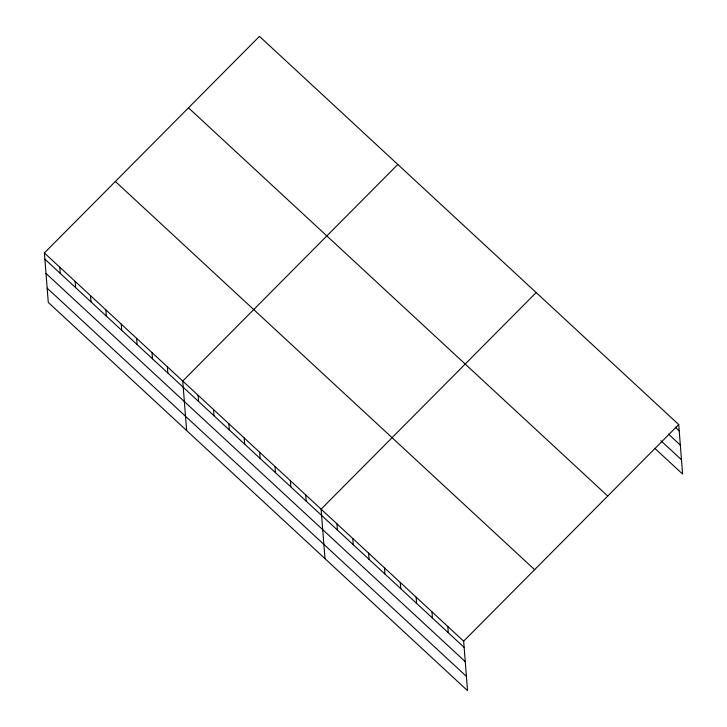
<?xml version="1.0" encoding="UTF-8"?>
<svg xmlns="http://www.w3.org/2000/svg" width="727" height="727" viewBox="0 0 727 727"><rect width="100%" height="100%" fill="white"/><g stroke="black" fill="none" stroke-linecap="round" stroke-linejoin="round"><path stroke-width="1.09" d="M44.392 252.941L463.644 641.159L467.543 690.65L48.282 302.432L44.392 252.941L259.457 36.35L678.718 424.568L682.608 474.059L654.891 448.395M397.814 164.456L182.741 381.057L186.639 430.548M536.172 292.572L321.098 509.164L324.996 558.654M463.644 641.159L678.718 424.568M675.247 427.122L679.209 430.793M668.449 434.064L680.327 445.069M660.898 440.716L681.49 459.782M188.484 107.823L607.745 496.041M115.357 181.468L534.618 569.677M44.874 259.166L464.135 647.384M46.001 273.443L465.262 661.661M47.164 288.156L466.416 676.374M447.805 626.492L448.295 632.717M431.974 611.825L432.456 618.05M416.135 597.158L416.626 603.383M400.295 582.491L400.786 588.716M384.456 567.823L384.947 574.057M368.616 553.165L369.107 559.39M352.777 538.498L353.267 544.723M336.937 523.831L337.428 530.056M305.731 494.933L306.212 501.157M290.355 480.692L290.845 486.917M274.979 466.461L275.469 472.686M259.612 452.23L260.102 458.455M244.236 437.99L244.726 444.215M228.86 423.759L229.35 429.984M213.493 409.519L213.983 415.744M198.117 395.288L198.607 401.513M167.374 366.817L167.864 373.042M151.998 352.586L152.488 358.811M136.621 338.346L137.112 344.58M121.255 324.115L121.745 330.34M105.878 309.884L106.369 316.109M90.502 295.644L90.993 301.869M75.135 281.413L75.626 287.638M59.759 267.182L60.25 273.407"/></g></svg>
